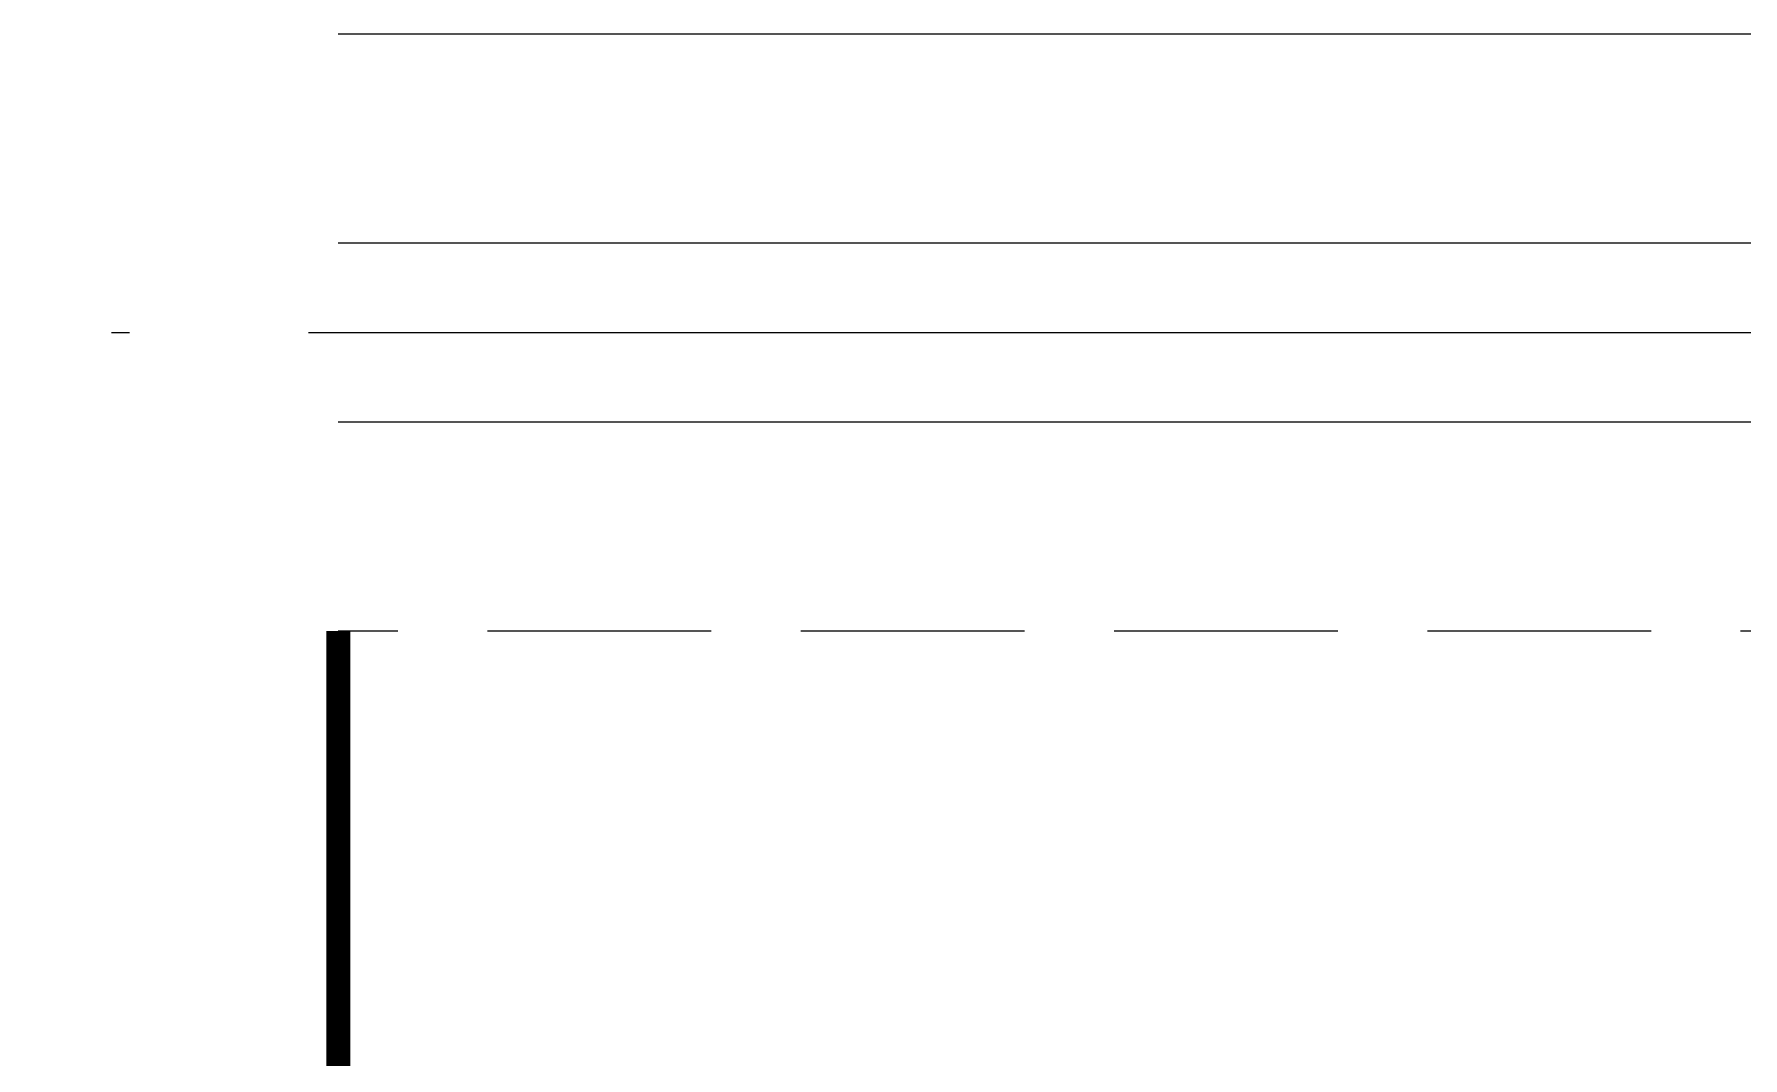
# Model space of a CAD drawing. Extents: x 27938 to 725830, y -209821 to 1628073.
# Drawn here: x 317215 to 317787, y 364081 to 364424 of the extents above; entities that cross this region are included whole.
import ezdxf

# ---------------------------------------------------------------- set-up
doc = ezdxf.new("R2010")
doc.units = 0
doc.header["$LTSCALE"] = 1000
doc.header["$MEASUREMENT"] = 0
doc.linetypes.add('DASH', pattern=[0.35, 0.25, -0.1])
doc.linetypes.add('DOTE', pattern=[2.42, 2, -0.2, 0.02, -0.2])
for name, color, linetype, lineweight in [('DOTE', 19, 'DOTE', 9), ('平面-栏杆', 135, 'Continuous', 15), ('平面-看线', 45, 'Continuous', 15)]:
    doc.layers.add(name, color=color, linetype=linetype, lineweight=lineweight)

# ---------------------------------------------------------------- blocks, each defined once
blk = doc.blocks.new('FGDGDRGSDGDG')
at = {"layer": 'DOTE', "linetype": 'DOTE', "ltscale": 0.3}
blk.add_line((488182.47, 515948.46), (546982.47, 515948.46), dxfattribs=at)

msp = doc.modelspace()

# ---------------------------------------------------------------- linework, layer by layer
at = {"color": 30, "const_width": 8}
msp.add_lwpolyline([(317316.58, 364223.72), (317316.58, 364073.72), (317016.58, 364073.72), (317016.58, 364223.72)], dxfattribs=at)
at = {"layer": '平面-栏杆'}
for p, q in [((323216.58, 364353.72), (317316.58, 364353.72)), ((323216.58, 364293.72), (317316.58, 364293.72))]:
    msp.add_line(p, q, dxfattribs=at)
at = {"layer": '平面-看线'}
msp.add_line((323216.58, 364423.72), (317316.58, 364423.72), dxfattribs=at)
at = {"layer": '平面-看线', "linetype": 'DASH', "ltscale": 0.3}
msp.add_line((323216.58, 364223.72), (317316.58, 364223.72), dxfattribs=at)

# ---------------------------------------------------------------- block references
msp.add_blockref('FGDGDRGSDGDG', (-218065.89, -151624.74))

doc.saveas('drawing.dxf')
